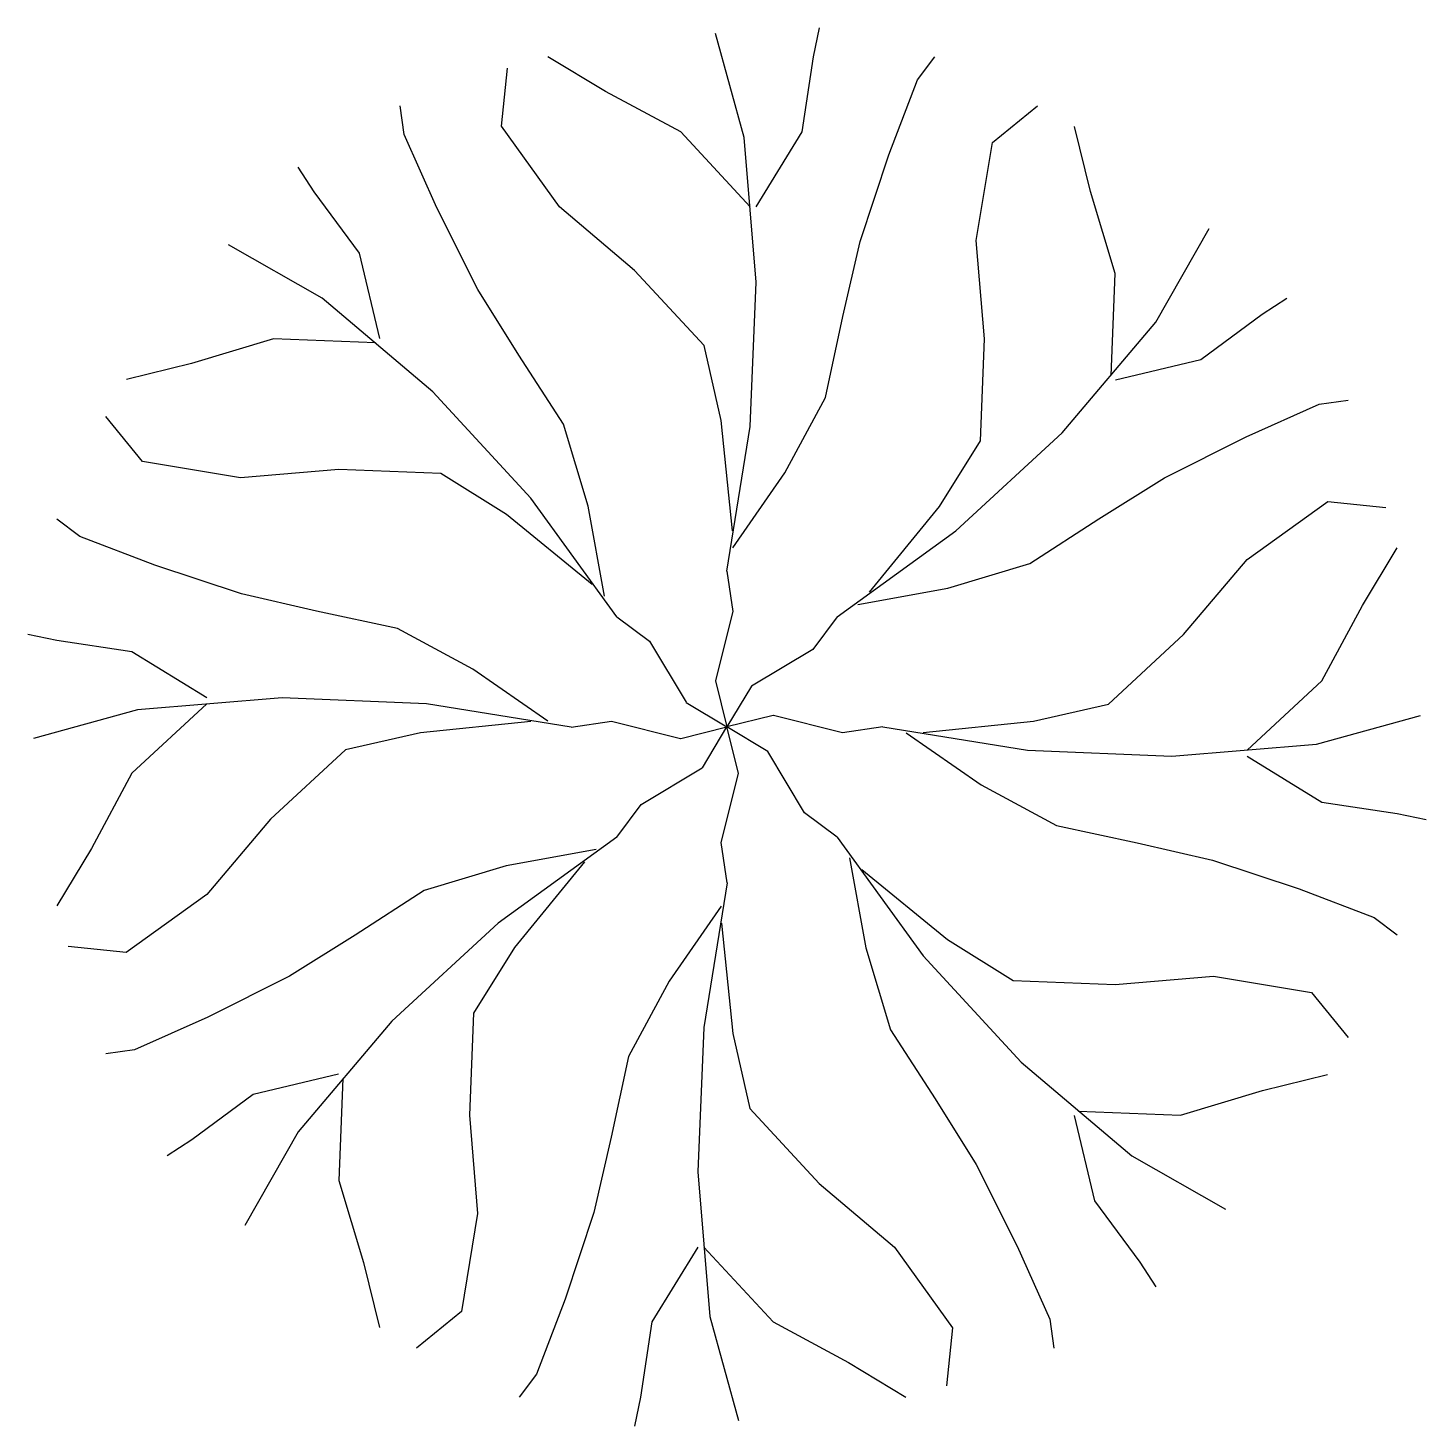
# Model space of a CAD drawing. Extents: x 257.9 to 319.5, y 234.5 to 296.1.
import ezdxf

# ---------------------------------------------------------------- set-up
doc = ezdxf.new("R2010")
doc.units = 0
doc.header["$LTSCALE"] = 12
doc.header["$MEASUREMENT"] = 0
doc.layers.get('0').update_dxf_attribs({"linetype": 'CONTINUOUS'})

# ---------------------------------------------------------------- blocks, each defined once
blk = doc.blocks.new('BRANCHZ', base_point=(0.5, 0.5))
for p, q in [((0.8758, 0.6211), (0.9341, 0.6629)), ((0.9341, 0.6629), (0.9759, 0.6586)), ((0.9591, 0.5878), (0.9842, 0.6293)), ((0.8297, 0.5667), (0.8758, 0.6211)), ((0.9298, 0.5334), (0.9591, 0.5878)), ((0.7756, 0.5166), (0.8297, 0.5667)), ((0.8758, 0.4833), (0.9298, 0.5334)), ((0.7213, 0.5041), (0.7756, 0.5166)), ((0.5334, 0.5083), (0.5, 0.5)), ((0.5835, 0.4958), (0.5335, 0.5083)), ((0.9258, 0.4876), (1.001, 0.5083)), ((0.6126, 0.5001), (0.5835, 0.4958)), ((0.6126, 0.5001), (0.717, 0.4833)), ((0.6294, 0.4958), (0.6837, 0.4582)), ((0.6416, 0.496), (0.7213, 0.5041)), ((0.8214, 0.479), (0.9258, 0.4876)), ((0.717, 0.4833), (0.8214, 0.479)), ((0.8758, 0.479), (0.9298, 0.4457)), ((0.6837, 0.4582), (0.7381, 0.4289)), ((0.9298, 0.4457), (0.9842, 0.4375)), ((0.9842, 0.4375), (1.005, 0.4332)), ((0.7381, 0.4289), (0.7964, 0.4164)), ((0.7964, 0.4164), (0.8507, 0.4039)), ((0.8507, 0.4039), (0.9133, 0.3831)), ((0.9133, 0.3831), (0.9674, 0.3623)), ((0.9674, 0.3623), (0.9842, 0.3498))]:
    blk.add_line(p, q)
blk = doc.blocks.new('TREEZ')
at = {"xscale": 0.3048, "yscale": 0.3048, "zscale": 0.3048}
for rotation in [90, 45, 135, 180, 315, 225, 270]:
    blk.add_blockref('BRANCHZ', (0, 0), dxfattribs=dict(at, rotation=rotation))
blk.add_blockref('BRANCHZ', (0, 0), dxfattribs=at)

msp = doc.modelspace()

# ---------------------------------------------------------------- block references
at = {"xscale": 200, "yscale": 200, "zscale": 200}
msp.add_blockref('TREEZ', (288.715, 265.287), dxfattribs=at)

doc.saveas('drawing.dxf')
